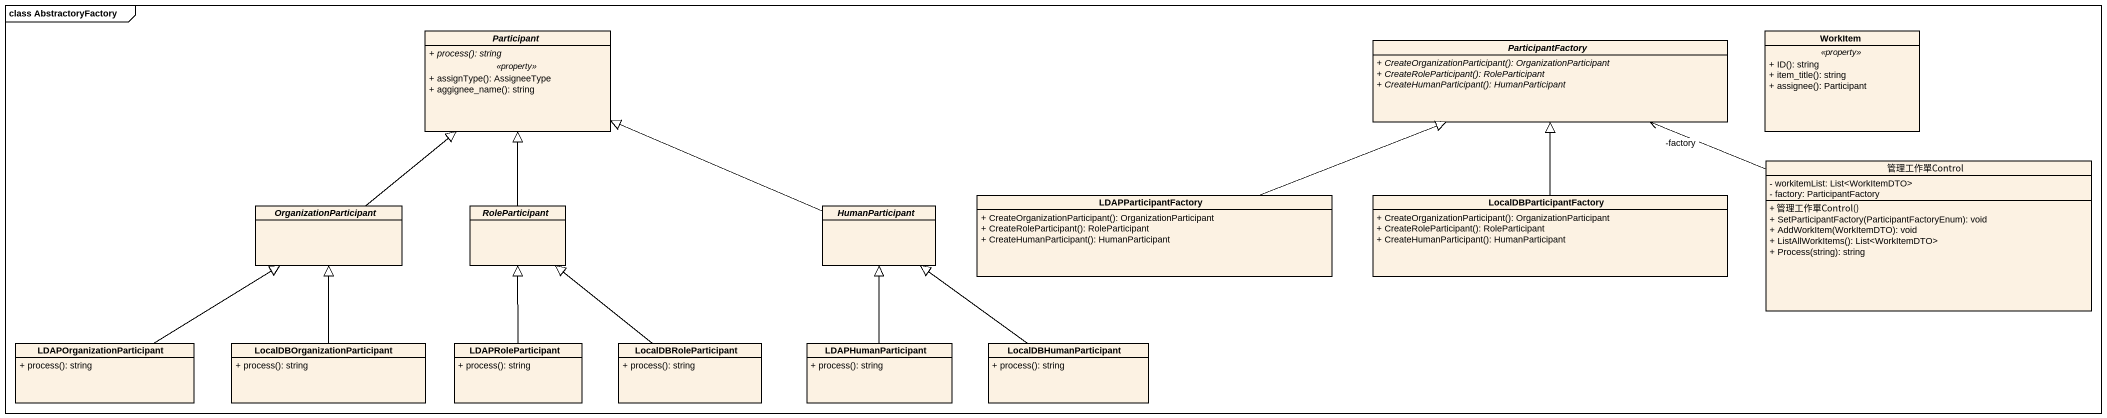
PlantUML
@startuml
mainframe class AbstractoryFactory
hide circle
hide empty members
skinparam classAttributeIconSize 0
abstract class "Participant" as Participant_ {
  {abstract} + process(): string
  .. <<property>> ..
  + assignType(): AssigneeType
  + aggignee_name(): string
}
class WorkItem {
  .. <<property>> ..
  + ID(): string
  + item_title(): string
  + assignee(): Participant
}
abstract class ParticipantFactory {
  {abstract} + CreateOrganizationParticipant(): OrganizationParticipant
  {abstract} + CreateRoleParticipant(): RoleParticipant
  {abstract} + CreateHumanParticipant(): HumanParticipant
}
class 管理工作單Control {
  - workitemList: List<WorkItemDTO>
  - factory: ParticipantFactory
  + 管理工作單Control()
  + SetParticipantFactory(ParticipantFactoryEnum): void
  + AddWorkItem(WorkItemDTO): void
  + ListAllWorkItems(): List<WorkItemDTO>
  + Process(string): string
}
abstract class OrganizationParticipant
abstract class RoleParticipant
abstract class HumanParticipant
class LDAPParticipantFactory {
  + CreateOrganizationParticipant(): OrganizationParticipant
  + CreateRoleParticipant(): RoleParticipant
  + CreateHumanParticipant(): HumanParticipant
}
class LocalDBParticipantFactory {
  + CreateOrganizationParticipant(): OrganizationParticipant
  + CreateRoleParticipant(): RoleParticipant
  + CreateHumanParticipant(): HumanParticipant
}
class LDAPOrganizationParticipant {
  + process(): string
}
class "LocalDBOrganizationParticipant" as LocalDBOrganizationParticipa {
  + process(): string
}
class LDAPRoleParticipant {
  + process(): string
}
class LocalDBRoleParticipant {
  + process(): string
}
class LDAPHumanParticipant {
  + process(): string
}
class LocalDBHumanParticipant {
  + process(): string
}
管理工作單Control -left-> "-factory" ParticipantFactory
OrganizationParticipant -up-|> Participant_
RoleParticipant -up-|> Participant_
HumanParticipant -left-|> Participant_
LDAPParticipantFactory -right-|> ParticipantFactory
LocalDBParticipantFactory -up-|> ParticipantFactory
LDAPOrganizationParticipant -up-|> OrganizationParticipant
LocalDBOrganizationParticipa -up-|> OrganizationParticipant
LDAPRoleParticipant -up-|> RoleParticipant
LocalDBRoleParticipant -up-|> RoleParticipant
LDAPHumanParticipant -up-|> HumanParticipant
LocalDBHumanParticipant -up-|> HumanParticipant
@enduml
